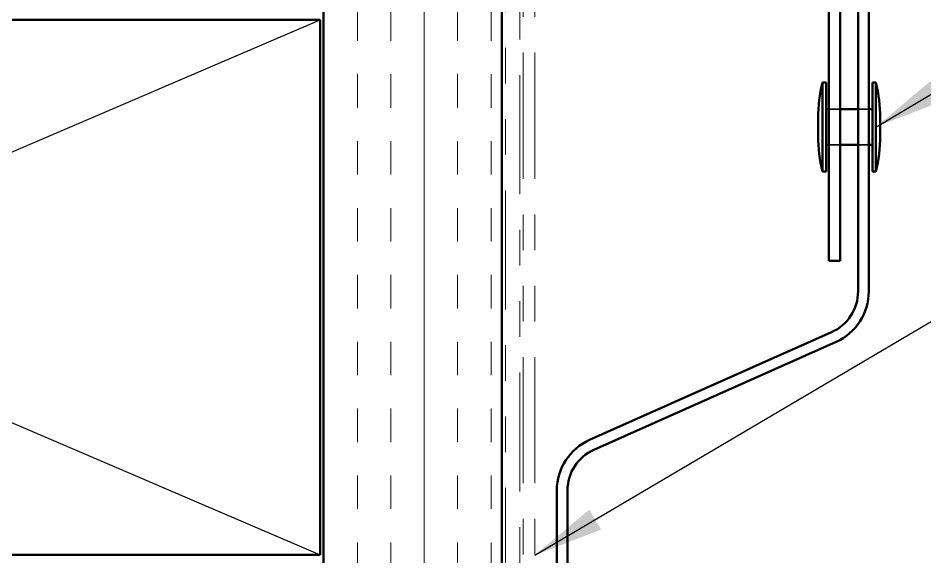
# Model space of a CAD drawing. Header units: inches. Extents: x 0.6 to 33.4, y 0.6 to 21.4.
# Drawn here: x 13.486 to 16.029, y 9.053 to 10.564 of the extents above; entities that cross this region are included whole.
import ezdxf

# ---------------------------------------------------------------- set-up
doc = ezdxf.new("R2010")
doc.units = ezdxf.units.IN
doc.header["$LTSCALE"] = 2
doc.header["$MEASUREMENT"] = 0
doc.linetypes.add('DASHED', pattern=[0.2067, 0.1654, -0.0413])
doc.linetypes.add('DOUBLE_DASH_CHAIN', pattern=[1.2403, 0.6614, -0.0827, 0.1654, -0.0827, 0.1654, -0.0827])
for name, color, linetype, lineweight in [('Hatch (ANSI)', 7, 'Continuous', 18), ('Hidden (ANSI)', 7, 'DASHED', 35), ('Sketch Geometry (ANSI)', 7, 'Continuous', 25), ('Symbol (ANSI)', 7, 'Continuous', 25), ('Visible (ANSI)', 7, 'Continuous', 50)]:
    doc.layers.add(name, color=color, linetype=linetype, lineweight=lineweight)
doc.styles.add('Note Text (ANSI)', font='tahoma.ttf')
doc.dimstyles.new('Default (ANSI)$7', dxfattribs={"dimscale": 2, "dimtxt": 0.12, "dimasz": 0.098425, "dimexe": 0.125, "dimexo": 0.0625, "dimgap": 0.031496, "dimtad": 0, "dimtih": 1, "dimtoh": 1, "dimrnd": 1e-08, "dimzin": 4, "dimdsep": 46, "dimtxsty": 'Note Text (ANSI)', "dimcen": 0.09, "dimdle": 0.393701, "dimclrd": 256, "dimclre": 256, "dimclrt": 256, "dimadec": 0, "dimazin": 1, "dimtfac": 1, "dimtofl": 0, "dimtmove": 0, "dimatfit": 3, "dimfxl": 0, "dimtolj": 1, "dimtzin": 4, "dimlwd": -1, "dimlwe": -1, "dimarcsym": 0})

msp = doc.modelspace()

# ---------------------------------------------------------------- hatches: boundary and pattern name
at = {"layer": 'Hatch (ANSI)', "true_color": 0x804000}
h = msp.add_hatch(dxfattribs=at)
h.set_pattern_fill('INSUL', color=36, scale=0.75, angle=90, style=0)
h.paths.add_polyline_path([(14.34312, 20.08454), (14.34312, 5.0389), (14.84312, 5.0389), (14.84312, 20.08454)])

# ---------------------------------------------------------------- linework, layer by layer
at = {"layer": 'Hidden (ANSI)', "ltscale": 0.030375}
for p, q in [((15.76012, 10.3086), (15.79212, 10.3086)), ((15.76012, 10.2086), (15.79212, 10.2086))]:
    msp.add_line(p, q, dxfattribs=at)
at = {"layer": 'Hidden (ANSI)', "ltscale": 0.02847}
for p, q in [((15.84212, 10.3086), (15.87212, 10.3086)), ((15.84212, 10.2086), (15.87212, 10.2086))]:
    msp.add_line(p, q, dxfattribs=at)
at = {"layer": 'Sketch Geometry (ANSI)', "color": 36, "true_color": 0x804000}
for p, q in [((10.83312, 9.0589), (14.33312, 10.5589)), ((10.83312, 10.5589), (14.33312, 9.0589))]:
    msp.add_line(p, q, dxfattribs=at)
at = {"layer": 'Visible (ANSI)', "color": 36, "true_color": 0x804000}
for p, q in [((14.34312, 5.5389), (14.34312, 20.08454)), ((14.84312, 20.08454), (14.84312, 5.0389)), ((10.83312, 10.5589), (14.33312, 10.5589)), ((14.33312, 10.5589), (14.33312, 9.0589)), ((14.33312, 9.0589), (10.83312, 9.0589))]:
    msp.add_line(p, q, dxfattribs=at)
at = {"layer": 'Visible (ANSI)', "color": 30, "linetype": 'DOUBLE_DASH_CHAIN', "lineweight": 18, "ltscale": 0.252218, "true_color": 0xff8000}
for p, q in [((14.85312, 20.08454), (14.85312, 5.0689)), ((14.89312, 5.0689), (14.89312, 20.08454))]:
    msp.add_line(p, q, dxfattribs=at)
at = {"layer": 'Visible (ANSI)', "color": 30, "linetype": 'DOUBLE_DASH_CHAIN', "lineweight": 18, "ltscale": 0.267416, "true_color": 0xff8000}
for p, q in [((14.90312, 13.02867), (14.90312, 9.04856)), ((14.93512, 13.02867), (14.93512, 9.04856))]:
    msp.add_line(p, q, dxfattribs=at)
at = {"layer": 'Visible (ANSI)', "color": 5, "true_color": 0x0000ff}
for p, q in [((15.84212, 9.79779), (15.84212, 11.26108)), ((15.87212, 9.79779), (15.87212, 11.26108)), ((15.08907, 9.38134), (15.76796, 9.6836)), ((15.10127, 9.35393), (15.78016, 9.65619)), ((14.99712, 8.27752), (14.99712, 9.23974)), ((15.02712, 8.27752), (15.02712, 9.23974))]:
    msp.add_line(p, q, dxfattribs=at)
at = {"layer": 'Visible (ANSI)', "color": 1, "true_color": 0xff0000}
for p, q in [((15.76012, 10.8516), (15.76012, 9.8836)), ((15.79212, 9.8836), (15.79212, 10.8516)), ((15.76012, 9.8836), (15.79212, 9.8836))]:
    msp.add_line(p, q, dxfattribs=at)
at = {"layer": 'Visible (ANSI)'}
for p, q in [((15.74212, 10.3836), (15.74212, 10.1336)), ((15.75212, 10.3836), (15.74212, 10.3836)), ((15.75212, 10.3836), (15.75212, 10.1336)), ((15.88212, 10.3836), (15.88212, 10.1336)), ((15.89212, 10.3836), (15.88212, 10.3836)), ((15.89212, 10.3836), (15.89212, 10.1336)), ((15.75212, 10.3086), (15.76012, 10.3086)), ((15.79212, 10.3086), (15.84212, 10.3086)), ((15.87212, 10.3086), (15.88212, 10.3086)), ((15.73012, 10.2836), (15.73012, 10.2336)), ((15.90412, 10.2836), (15.90412, 10.2336)), ((15.75212, 10.2086), (15.76012, 10.2086)), ((15.79212, 10.2086), (15.84212, 10.2086)), ((15.87212, 10.2086), (15.88212, 10.2086)), ((15.75212, 10.1336), (15.74212, 10.1336)), ((15.89212, 10.1336), (15.88212, 10.1336))]:
    msp.add_line(p, q, dxfattribs=at)
for centre, start, end in [((16.1725, 10.28123), 166.62089, 179.69356), ((15.46173, 10.28123), 0.30644, 13.37911), ((16.1725, 10.23596), 180.30644, 193.37911), ((15.46173, 10.23596), 346.62089, 359.69356)]:
    msp.add_arc(centre, 0.44239, start, end, dxfattribs=at)
at = {"layer": 'Visible (ANSI)', "color": 5, "true_color": 0x0000ff}
for centre, radius, start, end in [((15.71712, 9.79779), 0.125, 294, 0), ((15.71712, 9.79779), 0.155, 294, 0), ((15.15212, 9.23974), 0.155, 114, 180), ((15.15212, 9.23974), 0.125, 114, 180)]:
    msp.add_arc(centre, radius, start, end, dxfattribs=at)

# ---------------------------------------------------------------- leaders
at = {"layer": 'Symbol (ANSI)', "annotation_type": 0, "has_hookline": 1, "hookline_direction": 0}
for points, text_width in [([(15.89212, 10.2586), (17.94149, 11.47817), (18.13834, 11.47817)], 4.52003), ([(14.93512, 9.05788), (17.94755, 10.83348), (18.1444, 10.83348)], 6.03546)]:
    msp.add_leader(points, dimstyle='Default (ANSI)$7', override={"dimtad": 0}, dxfattribs=dict(at, text_width=text_width))

doc.saveas('drawing.dxf')
